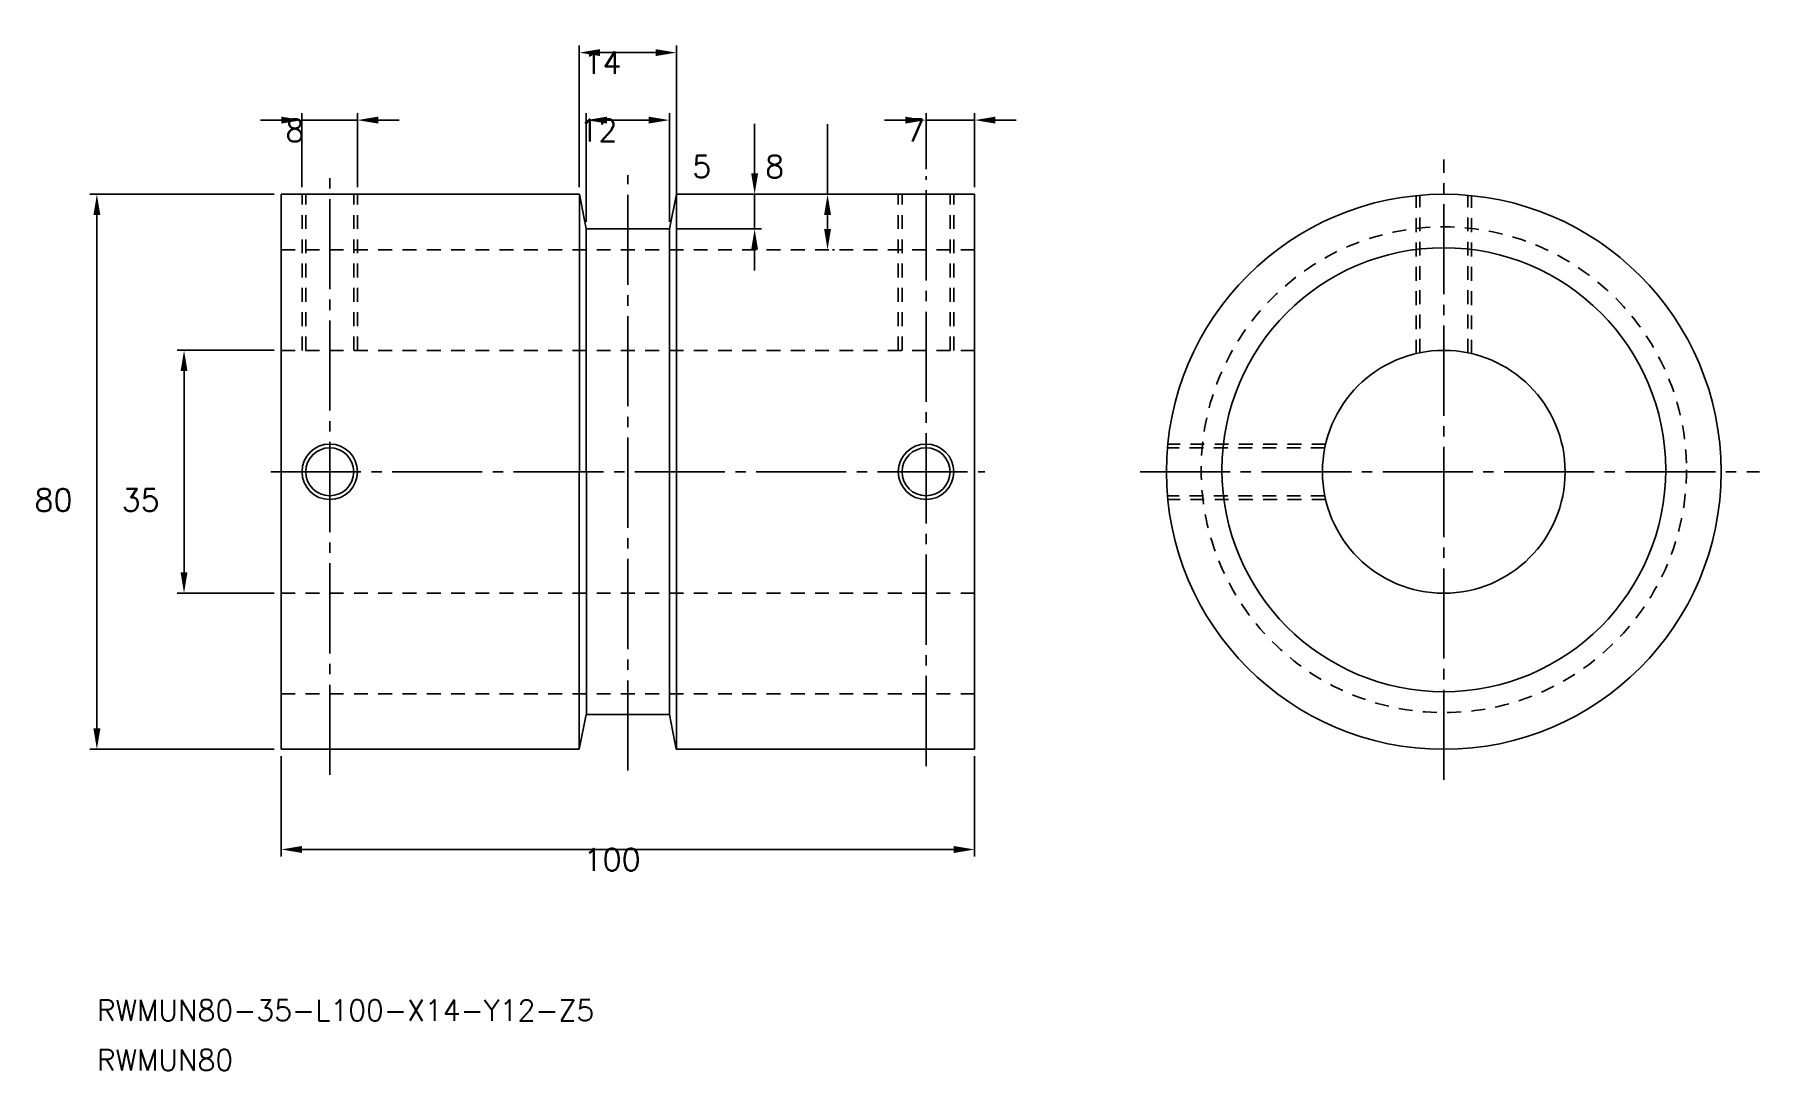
# Model space of a CAD drawing. Extents: x 6 to 254, y 58 to 207.
import ezdxf

# ---------------------------------------------------------------- set-up
doc = ezdxf.new("R2010")
doc.units = 0
doc.header["$PDMODE"] = 64
doc.linetypes.add('CENTER', pattern=[17.5, 13, -1.5, 1.5, -1.5])
doc.linetypes.add('DASHED', pattern=[3.5, 2, -1.5])
doc.layers.get('0').update_dxf_attribs({"linetype": 'CONTINUOUS'})
doc.layers.get('DEFPOINTS').update_dxf_attribs({"linetype": 'CONTINUOUS'})
doc.layers.add('CENTER', color=1, linetype='CENTER')
doc.layers.add('SIZE', color=7, linetype='CONTINUOUS')
doc.styles.get("Standard").update_dxf_attribs({"font": 'txt.shx', "bigfont": 'extfont.shx'})
doc.dimstyles.get("Standard").update_dxf_attribs({"dimtxt": 2.5, "dimasz": 2.5, "dimexe": 1.25, "dimexo": 0.625, "dimtad": 1, "dimcen": 2.5, "dimazin": 3, "dimtfac": 1, "dimtmove": 0, "dimatfit": 3})

# ---------------------------------------------------------------- blocks, each defined once
blk = doc.blocks.new('*D44')
at = {"layer": 'DEFPOINTS', "color": 0, "linetype": 'CONTINUOUS'}
for p in [(98.26, 184.03), (97.26, 179.03), (109.54, 179.03)]:
    blk.add_point(p, dxfattribs=at)
at = {"layer": 'SIZE', "color": 0, "linetype": 'CONTINUOUS'}
for p, q in [((109.54, 187.03), (109.54, 194.16)), ((99.26, 184.03), (110.54, 184.03)), ((109.54, 179.03), (109.54, 184.03)), ((98.26, 179.03), (110.54, 179.03)), ((109.54, 176.03), (109.54, 173.03))]:
    blk.add_line(p, q, dxfattribs=at)
for points in [[(109.04, 187.03), (110.04, 187.03), (109.54, 184.03)], [(109.04, 176.03), (110.04, 176.03), (109.54, 179.03)]]:
    blk.add_solid(points, dxfattribs=at)
at = {"layer": 'SIZE', "color": 0}
blk.add_text('5', height=3.2, dxfattribs=at).set_placement((100.54, 186.43))
blk = doc.blocks.new('*D43')
at = {"layer": 'DEFPOINTS', "color": 0, "linetype": 'CONTINUOUS'}
for p in [(41.26, 161.53), (27.25, 126.53), (41.26, 126.53)]:
    blk.add_point(p, dxfattribs=at)
at = {"layer": 'SIZE', "color": 0, "linetype": 'CONTINUOUS'}
for p, q in [((40.26, 161.53), (26.25, 161.53)), ((27.25, 158.53), (27.25, 129.53)), ((40.26, 126.53), (26.25, 126.53))]:
    blk.add_line(p, q, dxfattribs=at)
for points in [[(26.75, 158.53), (27.75, 158.53), (27.25, 161.53)], [(26.75, 129.53), (27.75, 129.53), (27.25, 126.53)]]:
    blk.add_solid(points, dxfattribs=at)
at = {"layer": 'SIZE', "color": 0}
blk.add_text('35', height=3.2, dxfattribs=at).set_placement((18.25, 138.36))
blk = doc.blocks.new('*D42')
at = {"layer": 'DEFPOINTS', "color": 0, "linetype": 'CONTINUOUS'}
for p in [(41.26, 184.03), (14.68, 104.03), (41.26, 104.03)]:
    blk.add_point(p, dxfattribs=at)
at = {"layer": 'SIZE', "color": 0, "linetype": 'CONTINUOUS'}
for p, q in [((40.26, 184.03), (13.68, 184.03)), ((14.68, 181.03), (14.68, 107.03)), ((40.26, 104.03), (13.68, 104.03))]:
    blk.add_line(p, q, dxfattribs=at)
for points in [[(14.18, 181.03), (15.18, 181.03), (14.68, 184.03)], [(14.18, 107.03), (15.18, 107.03), (14.68, 104.03)]]:
    blk.add_solid(points, dxfattribs=at)
at = {"layer": 'SIZE', "color": 0}
blk.add_text('80', height=3.2, dxfattribs=at).set_placement((5.68, 138.36))
blk = doc.blocks.new('*D41')
at = {"layer": 'DEFPOINTS', "color": 0, "linetype": 'CONTINUOUS'}
for p in [(41.26, 104.03), (141.26, 104.03), (141.26, 89.59)]:
    blk.add_point(p, dxfattribs=at)
at = {"layer": 'SIZE', "color": 0, "linetype": 'CONTINUOUS'}
for p, q in [((41.26, 103.03), (41.26, 88.59)), ((141.26, 103.03), (141.26, 88.59)), ((44.26, 89.59), (138.26, 89.59))]:
    blk.add_line(p, q, dxfattribs=at)
for points in [[(44.26, 90.09), (44.26, 89.09), (41.26, 89.59)], [(138.26, 90.09), (138.26, 89.09), (141.26, 89.59)]]:
    blk.add_solid(points, dxfattribs=at)
at = {"layer": 'SIZE', "color": 0}
blk.add_text('100', height=3.2, dxfattribs=at).set_placement((84.86, 86.53))
blk = doc.blocks.new('*D40')
at = {"layer": 'DEFPOINTS', "color": 0, "linetype": 'CONTINUOUS'}
for p in [(52.26, 194.71), (44.26, 184.03), (52.26, 184.03)]:
    blk.add_point(p, dxfattribs=at)
at = {"layer": 'SIZE', "color": 0, "linetype": 'CONTINUOUS'}
for p, q in [((41.26, 194.71), (38.26, 194.71)), ((44.26, 185.03), (44.26, 195.71)), ((44.26, 194.71), (52.26, 194.71)), ((52.26, 185.03), (52.26, 195.71)), ((55.26, 194.71), (58.26, 194.71))]:
    blk.add_line(p, q, dxfattribs=at)
for points in [[(41.26, 195.21), (41.26, 194.21), (44.26, 194.71)], [(55.26, 195.21), (55.26, 194.21), (52.26, 194.71)]]:
    blk.add_solid(points, dxfattribs=at)
at = {"layer": 'SIZE', "color": 0}
blk.add_text('8', height=3.2, dxfattribs=at).set_placement((41.86, 191.64))
blk = doc.blocks.new('*D39')
at = {"layer": 'DEFPOINTS', "color": 0, "linetype": 'CONTINUOUS'}
for p in [(98.26, 204.44), (84.26, 184.03), (98.26, 184.03)]:
    blk.add_point(p, dxfattribs=at)
at = {"layer": 'SIZE', "color": 0, "linetype": 'CONTINUOUS'}
for p, q in [((84.26, 185.03), (84.26, 205.44)), ((87.26, 204.44), (95.26, 204.44)), ((98.26, 185.03), (98.26, 205.44))]:
    blk.add_line(p, q, dxfattribs=at)
for points in [[(87.26, 204.94), (87.26, 203.94), (84.26, 204.44)], [(95.26, 204.94), (95.26, 203.94), (98.26, 204.44)]]:
    blk.add_solid(points, dxfattribs=at)
at = {"layer": 'SIZE', "color": 0}
blk.add_text('14', height=3.2, dxfattribs=at).set_placement((84.86, 201.38))
blk = doc.blocks.new('*D38')
at = {"layer": 'DEFPOINTS', "color": 0, "linetype": 'CONTINUOUS'}
for p in [(141.26, 194.71), (134.26, 186.64), (141.26, 184.03)]:
    blk.add_point(p, dxfattribs=at)
at = {"layer": 'SIZE', "color": 0, "linetype": 'CONTINUOUS'}
for p, q in [((131.26, 194.71), (128.26, 194.71)), ((134.26, 187.64), (134.26, 195.71)), ((134.26, 194.71), (141.26, 194.71)), ((141.26, 185.03), (141.26, 195.71)), ((144.26, 194.71), (147.26, 194.71))]:
    blk.add_line(p, q, dxfattribs=at)
for points in [[(131.26, 195.21), (131.26, 194.21), (134.26, 194.71)], [(144.26, 195.21), (144.26, 194.21), (141.26, 194.71)]]:
    blk.add_solid(points, dxfattribs=at)
at = {"layer": 'SIZE', "color": 0}
blk.add_text('7', height=3.2, dxfattribs=at).set_placement((131.36, 191.64))
blk = doc.blocks.new('*D37')
at = {"layer": 'DEFPOINTS', "color": 0, "linetype": 'CONTINUOUS'}
for p in [(119.76, 184.03), (119.76, 176.03), (120.06, 176.03)]:
    blk.add_point(p, dxfattribs=at)
at = {"layer": 'SIZE', "color": 0, "linetype": 'CONTINUOUS'}
for p, q in [((120.06, 184.03), (120.06, 194.14)), ((120.76, 184.03), (121.06, 184.03)), ((120.06, 179.03), (120.06, 181.03)), ((120.76, 176.03), (121.06, 176.03))]:
    blk.add_line(p, q, dxfattribs=at)
for points in [[(119.56, 181.03), (120.56, 181.03), (120.06, 184.03)], [(119.56, 179.03), (120.56, 179.03), (120.06, 176.03)]]:
    blk.add_solid(points, dxfattribs=at)
at = {"layer": 'SIZE', "color": 0}
blk.add_text('8', height=3.2, dxfattribs=at).set_placement((111.06, 186.41))
blk = doc.blocks.new('*D36')
at = {"color": 0, "linetype": 'CONTINUOUS'}
for p, q in [((85.26, 180.03), (85.26, 195.71)), ((88.26, 194.71), (94.26, 194.71)), ((97.26, 180.03), (97.26, 195.71))]:
    blk.add_line(p, q, dxfattribs=at)
for points in [[(88.26, 195.21), (88.26, 194.21), (85.26, 194.71)], [(94.26, 195.21), (94.26, 194.21), (97.26, 194.71)]]:
    blk.add_solid(points, dxfattribs=at)
at = {"layer": 'DEFPOINTS', "color": 0, "linetype": 'CONTINUOUS'}
for p in [(97.26, 194.71), (85.26, 179.03), (97.26, 179.03)]:
    blk.add_point(p, dxfattribs=at)
at = {"color": 0}
blk.add_text('12', height=3.2, dxfattribs=at).set_placement((84.26, 191.64))

msp = doc.modelspace()

# ---------------------------------------------------------------- linework, layer by layer
at = {"color": 7, "linetype": 'CONTINUOUS'}
for p, q in [((98.26429, 185.02546), (98.26429, 104.02546)), ((41.26429, 104.02546), (41.26429, 184.02546)), ((41.26429, 184.02546), (84.26429, 184.02546)), ((84.26429, 184.02546), (84.24731, 104.02546)), ((98.26429, 184.02546), (141.26429, 184.02546)), ((141.26429, 104.02546), (141.26429, 184.02546)), ((85.26429, 179.02546), (97.26429, 179.02546)), ((85.26429, 179.02546), (85.30404, 109.02205)), ((97.26429, 179.02546), (97.25489, 109.02883))]:
    msp.add_line(p, q, dxfattribs=at)
at = {"color": 3, "linetype": 'DASHED'}
for p, q in [((44.26429, 161.52546), (44.26429, 184.02546)), ((44.80579, 161.52546), (44.80579, 184.02546)), ((51.72279, 161.52546), (51.72279, 184.02546)), ((52.26429, 161.52546), (52.26429, 184.02546)), ((130.26429, 161.52546), (130.26429, 184.02546)), ((130.80579, 161.52546), (130.80579, 184.02546)), ((137.72279, 161.52546), (137.72279, 184.02546)), ((138.26429, 161.52546), (138.26429, 184.02546)), ((204.93463, 161.06218), (204.93463, 183.82495)), ((205.47613, 161.1803), (205.47613, 183.87566)), ((212.39313, 161.1803), (212.39313, 183.87566)), ((212.93463, 161.06218), (212.93463, 183.82495)), ((41.26429, 176.02546), (141.26429, 176.02546)), ((41.26429, 161.52546), (141.26429, 161.52546)), ((191.77979, 147.48396), (169.08443, 147.48396)), ((191.89791, 148.02546), (169.13514, 148.02546)), ((191.77979, 140.56696), (169.08443, 140.56696)), ((191.89791, 140.02546), (169.13514, 140.02546)), ((41.26429, 126.52546), (141.26429, 126.52546)), ((41.26429, 112.02546), (141.26429, 112.02546))]:
    msp.add_line(p, q, dxfattribs=at)
at = {"color": 7, "linetype": 'CONTINUOUS'}
for centre, radius in [((208.93463, 144.02546), 40), ((208.93463, 144.31895), 32), ((208.93463, 144.02546), 17.5), ((48.26429, 144.02546), 3.4585), ((134.26429, 144.02546), 3.4585)]:
    msp.add_circle(centre, radius, dxfattribs=at)
at = {"color": 3, "linetype": 'DASHED'}
msp.add_circle((208.93463, 144.31895), 35, dxfattribs=at)
at = {"color": 3, "linetype": 'CONTINUOUS'}
for centre in [(48.26429, 144.02546), (134.26429, 144.02546)]:
    msp.add_circle(centre, 4, dxfattribs=at)
at = {"layer": 'CENTER', "color": 1, "linetype": 'CENTER'}
for p, q in [((48.26429, 100.33705), (48.26429, 187.5713)), ((91.26429, 100.96239), (91.26429, 186.78963)), ((134.26429, 101.59443), (134.26429, 186.64)), ((208.93463, 99.60717), (208.93463, 189.03073)), ((39.76429, 144.02546), (142.76429, 144.02546)), ((165.12255, 144.02546), (254.46532, 144.02546))]:
    msp.add_line(p, q, dxfattribs=at)
at = {"layer": 'SIZE', "color": 7, "linetype": 'CONTINUOUS'}
for p, q in [((84.26429, 184.02546), (85.26429, 179.02546)), ((98.26429, 184.02546), (97.26429, 179.02546)), ((84.24731, 104.02546), (85.26432, 109.02202)), ((97.25489, 109.02883), (85.26432, 109.02202)), ((98.23786, 104.02546), (97.25489, 109.02883)), ((41.26429, 104.02546), (84.24731, 104.02546)), ((98.23786, 104.02546), (141.26429, 104.02546))]:
    msp.add_line(p, q, dxfattribs=at)

# ---------------------------------------------------------------- texts
at = {"color": 7, "linetype": 'CONTINUOUS'}
for s, p in [('RWMUN80-35-L100-X14-Y12-Z5', (14.66714, 64.90476)), ('RWMUN80', (14.66714, 57.74091))]:
    msp.add_text(s, height=3, dxfattribs=at).set_placement(p)

# ---------------------------------------------------------------- dimensions: what is measured, and where the dimension line sits
dim = msp.add_linear_dim(base=(97.26429, 194.70517), p1=(85.26429, 179.02546), p2=(97.26429, 179.02546), dimstyle='Standard', override={"dimdec": 4, "dimtdec": 4, "dimtmove": 0, "dimtzin": 0}, dxfattribs=at)
dim.commit()
dim.dimension.update_dxf_attribs({"geometry": '*D36', "text_midpoint": (90.66468, 194.70517), "dimtype": 128})
at = {"layer": 'SIZE', "color": 7, "linetype": 'CONTINUOUS'}
for base, p1, p2, picture, middle in [((98.26429, 204.44496), (84.26429, 184.02546), (98.26429, 184.02546), '*D39', (91.26429, 207.04496)), ((52.26429, 194.70517), (44.26429, 184.02546), (52.26429, 184.02546), '*D40', (48.26429, 197.30517)), ((141.26429, 194.70517), (134.26429, 186.64), (141.26429, 184.02546), '*D38', (137.76429, 197.30517)), ((141.26429, 89.59111), (41.26429, 104.02546), (141.26429, 104.02546), '*D41', (91.26429, 92.19111))]:
    dim = msp.add_linear_dim(base=base, p1=p1, p2=p2, dimstyle='Standard', override={"dimdec": 4, "dimtdec": 4, "dimtmove": 0, "dimtzin": 0}, dxfattribs=at)
    dim.commit()
    dim.dimension.update_dxf_attribs({"geometry": picture, "text_midpoint": middle})
for base, p1, p2, picture, middle in [((109.53807, 179.02546), (98.26429, 184.02546), (97.26429, 179.02546), '*D44', (109.53807, 192.09212)), ((120.05621, 176.02546), (119.76429, 184.02546), (119.76429, 176.02546), '*D37', (120.05621, 192.07224))]:
    dim = msp.add_linear_dim(base=base, p1=p1, p2=p2, angle=90, dimstyle='Standard', override={"dimdec": 4, "dimtdec": 4, "dimtmove": 0, "dimtzin": 0}, dxfattribs=at)
    dim.commit()
    dim.dimension.update_dxf_attribs({"geometry": picture, "text_midpoint": middle, "dimtype": 128})
for base, p1, p2, picture, middle in [((14.68336, 104.02546), (41.26429, 184.02546), (41.26429, 104.02546), '*D42', (12.08336, 144.02546)), ((27.2477, 126.52546), (41.26429, 161.52546), (41.26429, 126.52546), '*D43', (24.6477, 144.02546))]:
    dim = msp.add_linear_dim(base=base, p1=p1, p2=p2, angle=90, dimstyle='Standard', override={"dimdec": 4, "dimtdec": 4, "dimtmove": 0, "dimtzin": 0}, dxfattribs=at)
    dim.commit()
    dim.dimension.update_dxf_attribs({"geometry": picture, "text_midpoint": middle})

doc.saveas('drawing.dxf')
